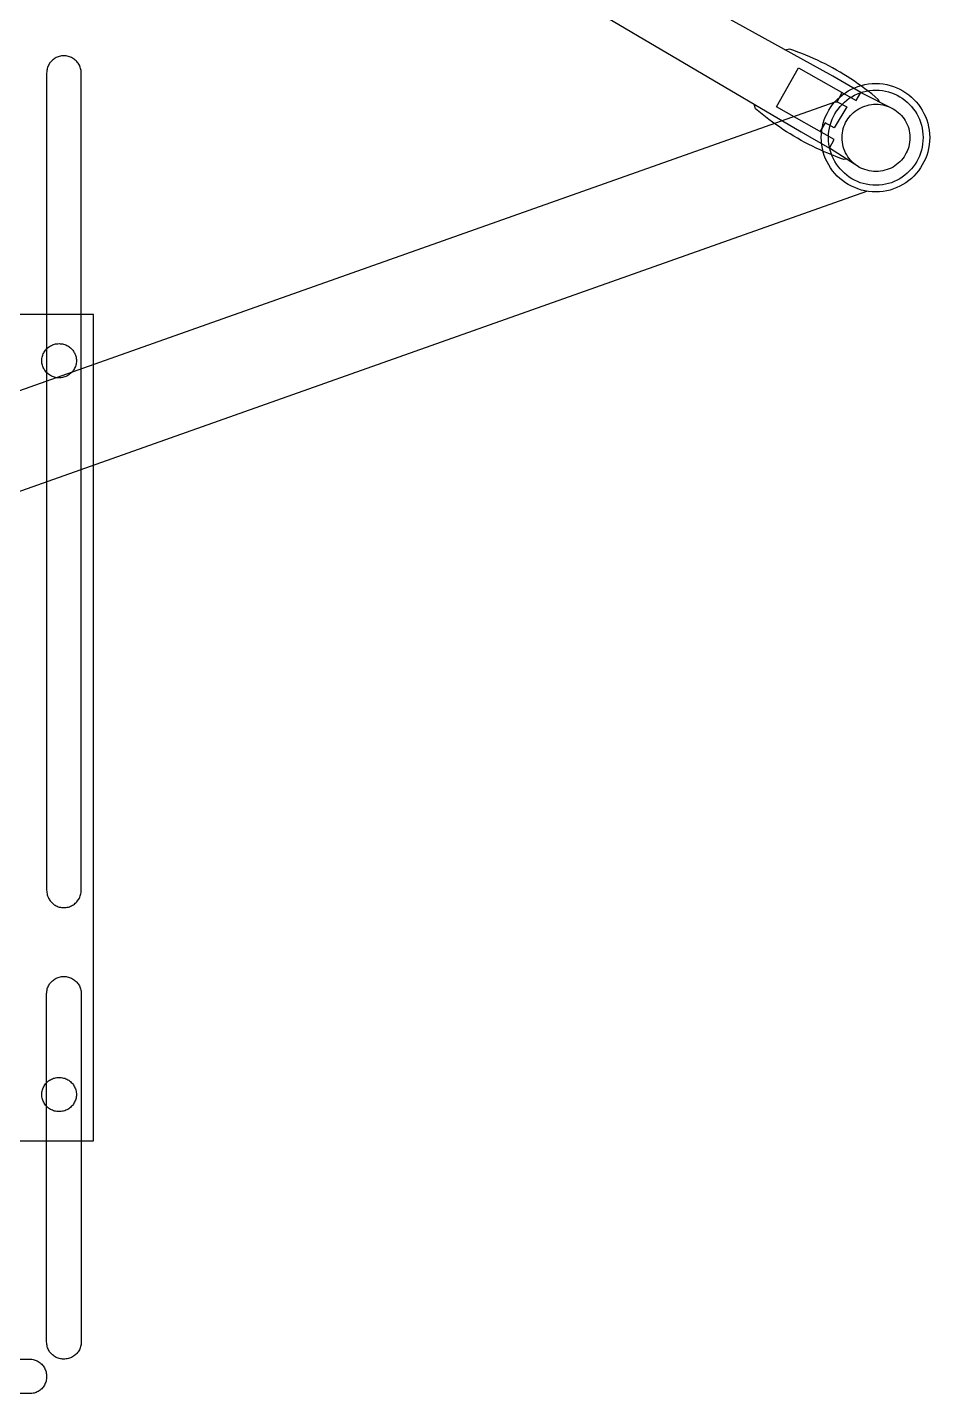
# Model space of a CAD drawing. Header units: metres. Extents: x 0 to 31.2, y 0 to 17.3.
# Drawn here: x 23.873 to 24.933, y 2.34 to 3.945 of the extents above; entities that cross this region are included whole.
import ezdxf

# ---------------------------------------------------------------- set-up
doc = ezdxf.new("R2010")
doc.units = ezdxf.units.M
doc.header["$MEASUREMENT"] = 0
doc.layers.add('Equipment Layer', color=7, linetype='CONTINUOUS', true_color=0xc20f8a)

msp = doc.modelspace()

# ---------------------------------------------------------------- linework, layer by layer
at = {"layer": 'Equipment Layer'}
for points in [[(24.8525, 3.8682), (24.8193, 3.8873), (24.5544, 4.0337), (24.5212, 3.9755), (24.7823, 3.822), (24.8154, 3.8029), (24.8211, 3.8132), (24.7534, 3.8513), (24.7791, 3.8971), (24.8468, 3.8587), (24.8525, 3.8682), (24.8895, 3.8495)], [(24.7689, 3.919), (24.7629, 3.9179)], [(24.8729, 3.8601), (24.869, 3.8633), (24.8651, 3.8665), (24.8611, 3.8696), (24.8571, 3.8726), (24.853, 3.8756), (24.849, 3.8785), (24.8448, 3.8814), (24.8406, 3.8841), (24.8364, 3.8869), (24.8322, 3.8895), (24.8279, 3.8921), (24.8236, 3.8946), (24.8192, 3.897), (24.8148, 3.8994), (24.8104, 3.9017), (24.8059, 3.9039), (24.8014, 3.906), (24.7968, 3.9081), (24.7923, 3.9101), (24.7877, 3.912), (24.783, 3.9139), (24.7783, 3.9157), (24.7736, 3.9174), (24.7689, 3.919)], [(23.9155, 3.9112), (23.9142, 3.9112), (23.9128, 3.9111), (23.9115, 3.9108), (23.9102, 3.9105), (23.909, 3.9102), (23.9078, 3.9097), (23.9066, 3.9092), (23.9054, 3.9085), (23.9043, 3.9079), (23.9033, 3.9071), (23.9023, 3.9063), (23.9014, 3.9054), (23.9005, 3.9045), (23.8996, 3.9035), (23.8989, 3.9025), (23.8982, 3.9014), (23.8976, 3.9002), (23.897, 3.899), (23.8965, 3.8978), (23.8961, 3.8965), (23.8958, 3.8952), (23.8956, 3.8939), (23.8955, 3.8925), (23.8954, 3.8911)], [(23.936, 3.8911), (23.9359, 3.8925), (23.9358, 3.8939), (23.9356, 3.8952), (23.9352, 3.8965), (23.9348, 3.8978), (23.9344, 3.899), (23.9338, 3.9002), (23.9332, 3.9014), (23.9325, 3.9025), (23.9317, 3.9035), (23.9309, 3.9045), (23.93, 3.9054), (23.929, 3.9063), (23.928, 3.9071), (23.9269, 3.9079), (23.9258, 3.9085), (23.9247, 3.9092), (23.9235, 3.9097), (23.9222, 3.9102), (23.9209, 3.9105), (23.9196, 3.9108), (23.9183, 3.9111), (23.9169, 3.9112), (23.9155, 3.9112)], [(23.9155, 3.9112), (23.9155, 3.9112)], [(23.8954, 3.8911), (23.8954, 2.9312)], [(23.936, 2.9312), (23.936, 3.8911)], [(23.579, 3.4174), (24.8222, 3.8573), (24.8246, 3.8573), (24.8303, 3.8682)], [(24.8059, 3.8153), (24.8061, 3.8196), (24.8065, 3.8239), (24.8072, 3.828), (24.8082, 3.8321), (24.8094, 3.8361), (24.8109, 3.8399), (24.8127, 3.8437), (24.8147, 3.8473), (24.8168, 3.8507), (24.8192, 3.854), (24.8219, 3.8572), (24.8247, 3.8601), (24.8277, 3.8629), (24.8308, 3.8655), (24.8342, 3.8679), (24.8376, 3.8701), (24.8413, 3.8721), (24.8451, 3.8738), (24.849, 3.8753), (24.853, 3.8765), (24.8571, 3.8775), (24.8614, 3.8782), (24.8657, 3.8786), (24.8701, 3.8788)], [(24.8144, 3.8153), (24.8145, 3.8191), (24.8149, 3.8228), (24.8155, 3.8264), (24.8164, 3.83), (24.8174, 3.8334), (24.8187, 3.8368), (24.8202, 3.8401), (24.8219, 3.8432), (24.8238, 3.8463), (24.8259, 3.8492), (24.8282, 3.8519), (24.8306, 3.8545), (24.8332, 3.857), (24.836, 3.8593), (24.8388, 3.8614), (24.8419, 3.8633), (24.845, 3.8651), (24.8483, 3.8666), (24.8517, 3.8679), (24.8552, 3.869), (24.8588, 3.8699), (24.8625, 3.8705), (24.8663, 3.8709), (24.8701, 3.871)], [(24.8701, 3.8788), (24.8744, 3.8786), (24.8786, 3.8782), (24.8828, 3.8775), (24.8868, 3.8765), (24.8908, 3.8753), (24.8946, 3.8738), (24.8983, 3.8721), (24.9019, 3.8701), (24.9053, 3.8679), (24.9086, 3.8655), (24.9117, 3.8629), (24.9147, 3.8601), (24.9174, 3.8572), (24.92, 3.854), (24.9224, 3.8507), (24.9246, 3.8473), (24.9265, 3.8437), (24.9283, 3.8399), (24.9298, 3.8361), (24.931, 3.8321), (24.932, 3.828), (24.9327, 3.8239), (24.9331, 3.8196), (24.9333, 3.8153)], [(24.8701, 3.871), (24.8739, 3.8709), (24.8777, 3.8705), (24.8813, 3.8699), (24.8849, 3.869), (24.8884, 3.8679), (24.8917, 3.8666), (24.895, 3.8651), (24.8981, 3.8633), (24.9011, 3.8614), (24.904, 3.8593), (24.9067, 3.857), (24.9093, 3.8545), (24.9118, 3.8519), (24.914, 3.8492), (24.9161, 3.8463), (24.918, 3.8432), (24.9197, 3.8401), (24.9212, 3.8368), (24.9225, 3.8334), (24.9235, 3.83), (24.9244, 3.8264), (24.925, 3.8228), (24.9254, 3.8191), (24.9255, 3.8153)], [(24.7287, 3.8492), (24.7269, 3.8544)], [(24.8246, 3.8573), (24.8359, 3.8513), (24.8211, 3.8266), (24.8105, 3.8326), (24.8042, 3.822)], [(24.8303, 3.8153), (24.8304, 3.818), (24.8306, 3.8207), (24.8311, 3.8233), (24.8317, 3.8258), (24.8325, 3.8282), (24.8334, 3.8306), (24.8345, 3.8329), (24.8357, 3.8352), (24.8371, 3.8373), (24.8386, 3.8393), (24.8402, 3.8413), (24.842, 3.8431), (24.8439, 3.8448), (24.8458, 3.8464), (24.8479, 3.8478), (24.8501, 3.8492), (24.8523, 3.8504), (24.8547, 3.8514), (24.8571, 3.8523), (24.8596, 3.8531), (24.8621, 3.8537), (24.8647, 3.8541), (24.8674, 3.8544), (24.8701, 3.8544)], [(24.8701, 3.8544), (24.8728, 3.8544), (24.8755, 3.8541), (24.8781, 3.8537), (24.8807, 3.8531), (24.8832, 3.8523), (24.8856, 3.8514), (24.8879, 3.8504), (24.8902, 3.8492), (24.8924, 3.8478), (24.8944, 3.8464), (24.8964, 3.8448), (24.8983, 3.8431), (24.9, 3.8413), (24.9016, 3.8393), (24.9031, 3.8373), (24.9045, 3.8352), (24.9058, 3.8329), (24.9068, 3.8306), (24.9078, 3.8282), (24.9086, 3.8258), (24.9092, 3.8233), (24.9096, 3.8207), (24.9099, 3.818), (24.91, 3.8153)], [(24.8729, 3.8601), (24.874, 3.8573), (24.8729, 3.8601)], [(24.8324, 3.7895), (24.8277, 3.7912), (24.823, 3.793), (24.8183, 3.7949), (24.8137, 3.7968), (24.8091, 3.7987), (24.8046, 3.8008), (24.8, 3.8029), (24.7955, 3.8051), (24.7911, 3.8073), (24.7866, 3.8096), (24.7822, 3.812), (24.7779, 3.8145), (24.7736, 3.817), (24.7693, 3.8196), (24.765, 3.8222), (24.7608, 3.8249), (24.7566, 3.8277), (24.7525, 3.8306), (24.7484, 3.8335), (24.7444, 3.8365), (24.7404, 3.8395), (24.7364, 3.8427), (24.7325, 3.8459), (24.7287, 3.8492)], [(24.8701, 3.7514), (24.8657, 3.7516), (24.8614, 3.752), (24.8571, 3.7527), (24.853, 3.7537), (24.849, 3.755), (24.8451, 3.7565), (24.8413, 3.7582), (24.8376, 3.7602), (24.8342, 3.7623), (24.8308, 3.7647), (24.8277, 3.7673), (24.8247, 3.7701), (24.8219, 3.7731), (24.8192, 3.7763), (24.8168, 3.7796), (24.8147, 3.7831), (24.8127, 3.7867), (24.8109, 3.7904), (24.8094, 3.7943), (24.8082, 3.7983), (24.8072, 3.8024), (24.8065, 3.8066), (24.8061, 3.8109), (24.8059, 3.8153)], [(24.8701, 3.7592), (24.8663, 3.7593), (24.8625, 3.7597), (24.8588, 3.7604), (24.8552, 3.7612), (24.8517, 3.7623), (24.8483, 3.7636), (24.845, 3.7652), (24.8419, 3.7669), (24.8388, 3.7689), (24.836, 3.771), (24.8332, 3.7733), (24.8306, 3.7757), (24.8282, 3.7784), (24.8259, 3.7811), (24.8238, 3.7841), (24.8219, 3.7871), (24.8202, 3.7903), (24.8187, 3.7936), (24.8174, 3.797), (24.8164, 3.8005), (24.8155, 3.8041), (24.8149, 3.8077), (24.8145, 3.8115), (24.8144, 3.8153)], [(24.8701, 3.7754), (24.8674, 3.7755), (24.8647, 3.7758), (24.8621, 3.7762), (24.8596, 3.7768), (24.8571, 3.7776), (24.8547, 3.7785), (24.8523, 3.7795), (24.8501, 3.7807), (24.8479, 3.7821), (24.8458, 3.7836), (24.8439, 3.7852), (24.842, 3.7869), (24.8402, 3.7887), (24.8386, 3.7907), (24.8371, 3.7928), (24.8357, 3.7949), (24.8345, 3.7972), (24.8334, 3.7995), (24.8325, 3.802), (24.8317, 3.8045), (24.8311, 3.8071), (24.8306, 3.8098), (24.8304, 3.8125), (24.8303, 3.8153)], [(24.9255, 3.8153), (24.9254, 3.8115), (24.925, 3.8077), (24.9244, 3.8041), (24.9235, 3.8005), (24.9225, 3.797), (24.9212, 3.7936), (24.9197, 3.7903), (24.918, 3.7871), (24.9161, 3.7841), (24.914, 3.7811), (24.9118, 3.7784), (24.9093, 3.7757), (24.9067, 3.7733), (24.904, 3.771), (24.9011, 3.7689), (24.8981, 3.7669), (24.895, 3.7652), (24.8917, 3.7636), (24.8884, 3.7623), (24.8849, 3.7612), (24.8813, 3.7604), (24.8777, 3.7597), (24.8739, 3.7593), (24.8701, 3.7592)], [(24.9333, 3.8153), (24.9331, 3.8109), (24.9327, 3.8066), (24.932, 3.8024), (24.931, 3.7983), (24.9298, 3.7943), (24.9283, 3.7904), (24.9265, 3.7867), (24.9246, 3.7831), (24.9224, 3.7796), (24.92, 3.7763), (24.9174, 3.7731), (24.9147, 3.7701), (24.9117, 3.7673), (24.9086, 3.7647), (24.9053, 3.7623), (24.9019, 3.7602), (24.8983, 3.7582), (24.8946, 3.7565), (24.8908, 3.755), (24.8868, 3.7537), (24.8828, 3.7527), (24.8786, 3.752), (24.8744, 3.7516), (24.8701, 3.7514)], [(24.91, 3.8153), (24.9099, 3.8125), (24.9096, 3.8098), (24.9092, 3.8071), (24.9086, 3.8045), (24.9078, 3.802), (24.9068, 3.7995), (24.9058, 3.7972), (24.9045, 3.7949), (24.9031, 3.7928), (24.9016, 3.7907), (24.9, 3.7887), (24.8983, 3.7869), (24.8964, 3.7852), (24.8944, 3.7836), (24.8924, 3.7821), (24.8902, 3.7807), (24.8879, 3.7795), (24.8856, 3.7785), (24.8832, 3.7776), (24.8807, 3.7768), (24.8781, 3.7762), (24.8755, 3.7758), (24.8728, 3.7755), (24.8701, 3.7754)], [(24.8504, 3.7804), (24.8154, 3.8029)], [(24.8352, 3.7899), (24.8324, 3.7895)], [(23.616, 3.3122), (24.8592, 3.7525)], [(23.9504, 3.6075), (23.0886, 3.6075), (23.0886, 2.637), (23.9504, 2.637), (23.9504, 3.6075)], [(23.8898, 3.5532), (23.8898, 3.5546), (23.8899, 3.5559), (23.8902, 3.5573), (23.8905, 3.5586), (23.8909, 3.5599), (23.8914, 3.5611), (23.8919, 3.5623), (23.8925, 3.5634), (23.8932, 3.5645), (23.894, 3.5655), (23.8948, 3.5665), (23.8957, 3.5675), (23.8967, 3.5683), (23.8977, 3.5692), (23.8987, 3.5699), (23.8998, 3.5706), (23.9009, 3.5712), (23.9021, 3.5717), (23.9033, 3.5722), (23.9046, 3.5726), (23.9059, 3.5729), (23.9072, 3.5731), (23.9085, 3.5732), (23.9099, 3.5733)], [(23.9099, 3.5733), (23.9113, 3.5732), (23.9126, 3.5731), (23.914, 3.5729), (23.9153, 3.5726), (23.9166, 3.5722), (23.9178, 3.5717), (23.919, 3.5712), (23.9202, 3.5706), (23.9213, 3.5699), (23.9224, 3.5692), (23.9234, 3.5683), (23.9243, 3.5675), (23.9252, 3.5665), (23.9261, 3.5655), (23.9268, 3.5645), (23.9275, 3.5634), (23.9282, 3.5623), (23.9287, 3.5611), (23.9292, 3.5599), (23.9296, 3.5586), (23.9299, 3.5573), (23.9301, 3.5559), (23.9303, 3.5546), (23.9303, 3.5532)], [(23.9099, 3.5331), (23.9085, 3.5331), (23.9072, 3.5332), (23.9059, 3.5335), (23.9046, 3.5338), (23.9033, 3.5342), (23.9021, 3.5346), (23.9009, 3.5352), (23.8998, 3.5358), (23.8987, 3.5365), (23.8977, 3.5372), (23.8967, 3.538), (23.8957, 3.5389), (23.8948, 3.5398), (23.894, 3.5408), (23.8932, 3.5419), (23.8925, 3.5429), (23.8919, 3.5441), (23.8914, 3.5453), (23.8909, 3.5465), (23.8905, 3.5478), (23.8902, 3.5491), (23.8899, 3.5504), (23.8898, 3.5518), (23.8898, 3.5532)], [(23.9303, 3.5532), (23.9303, 3.5518), (23.9301, 3.5504), (23.9299, 3.5491), (23.9296, 3.5478), (23.9292, 3.5465), (23.9287, 3.5453), (23.9282, 3.5441), (23.9275, 3.5429), (23.9268, 3.5419), (23.9261, 3.5408), (23.9252, 3.5398), (23.9243, 3.5389), (23.9234, 3.538), (23.9224, 3.5372), (23.9213, 3.5365), (23.9202, 3.5358), (23.919, 3.5352), (23.9178, 3.5346), (23.9166, 3.5342), (23.9153, 3.5338), (23.914, 3.5335), (23.9126, 3.5332), (23.9113, 3.5331), (23.9099, 3.5331)], [(23.8954, 2.9312), (23.8955, 2.9298), (23.8956, 2.9285), (23.8958, 2.9271), (23.8961, 2.9258), (23.8965, 2.9245), (23.897, 2.9233), (23.8976, 2.9221), (23.8982, 2.9209), (23.8989, 2.9198), (23.8996, 2.9187), (23.9005, 2.9177), (23.9014, 2.9168), (23.9023, 2.9159), (23.9033, 2.915), (23.9043, 2.9143), (23.9054, 2.9136), (23.9066, 2.9129), (23.9078, 2.9124), (23.909, 2.9119), (23.9102, 2.9115), (23.9115, 2.9112), (23.9128, 2.911), (23.9142, 2.9108), (23.9155, 2.9108)], [(23.9155, 2.9108), (23.9169, 2.9108), (23.9183, 2.911), (23.9196, 2.9112), (23.9209, 2.9115), (23.9222, 2.9119), (23.9235, 2.9124), (23.9247, 2.9129), (23.9258, 2.9136), (23.9269, 2.9143), (23.928, 2.915), (23.929, 2.9159), (23.93, 2.9168), (23.9309, 2.9177), (23.9317, 2.9187), (23.9325, 2.9198), (23.9332, 2.9209), (23.9338, 2.9221), (23.9344, 2.9233), (23.9348, 2.9245), (23.9352, 2.9258), (23.9356, 2.9271), (23.9358, 2.9285), (23.9359, 2.9298), (23.936, 2.9312)], [(23.8954, 2.8099), (23.8955, 2.8113), (23.8956, 2.8126), (23.8958, 2.814), (23.8961, 2.8153), (23.8965, 2.8166), (23.897, 2.8178), (23.8976, 2.819), (23.8982, 2.8201), (23.8989, 2.8212), (23.8996, 2.8222), (23.9005, 2.8232), (23.9014, 2.8242), (23.9023, 2.825), (23.9033, 2.8258), (23.9043, 2.8266), (23.9054, 2.8273), (23.9066, 2.8279), (23.9078, 2.8284), (23.909, 2.8289), (23.9102, 2.8293), (23.9115, 2.8296), (23.9128, 2.8298), (23.9142, 2.8299), (23.9155, 2.83)], [(23.9155, 2.83), (23.9169, 2.8299), (23.9183, 2.8298), (23.9196, 2.8296), (23.9209, 2.8293), (23.9222, 2.8289), (23.9235, 2.8284), (23.9247, 2.8279), (23.9258, 2.8273), (23.9269, 2.8266), (23.928, 2.8258), (23.929, 2.825), (23.93, 2.8242), (23.9309, 2.8232), (23.9317, 2.8222), (23.9325, 2.8212), (23.9332, 2.8201), (23.9338, 2.819), (23.9344, 2.8178), (23.9348, 2.8166), (23.9352, 2.8153), (23.9356, 2.814), (23.9358, 2.8126), (23.9359, 2.8113), (23.936, 2.8099)], [(23.9155, 2.83), (23.9155, 2.83)], [(23.8954, 2.4007), (23.8954, 2.8099)], [(23.936, 2.8099), (23.936, 2.4007)], [(23.8898, 2.6913), (23.8898, 2.6927), (23.8899, 2.6941), (23.8902, 2.6954), (23.8905, 2.6968), (23.8909, 2.698), (23.8914, 2.6992), (23.8919, 2.7004), (23.8925, 2.7016), (23.8932, 2.7027), (23.894, 2.7037), (23.8948, 2.7047), (23.8957, 2.7056), (23.8967, 2.7065), (23.8977, 2.7073), (23.8987, 2.7081), (23.8998, 2.7087), (23.9009, 2.7094), (23.9021, 2.7099), (23.9033, 2.7104), (23.9046, 2.7107), (23.9059, 2.711), (23.9072, 2.7113), (23.9085, 2.7114), (23.9099, 2.7115)], [(23.9099, 2.7115), (23.9113, 2.7114), (23.9126, 2.7113), (23.914, 2.711), (23.9153, 2.7107), (23.9166, 2.7104), (23.9178, 2.7099), (23.919, 2.7094), (23.9202, 2.7087), (23.9213, 2.7081), (23.9224, 2.7073), (23.9234, 2.7065), (23.9243, 2.7056), (23.9252, 2.7047), (23.9261, 2.7037), (23.9268, 2.7027), (23.9275, 2.7016), (23.9282, 2.7004), (23.9287, 2.6992), (23.9292, 2.698), (23.9296, 2.6968), (23.9299, 2.6954), (23.9301, 2.6941), (23.9303, 2.6927), (23.9303, 2.6913)], [(23.9099, 2.6712), (23.9085, 2.6713), (23.9072, 2.6714), (23.9059, 2.6716), (23.9046, 2.6719), (23.9033, 2.6723), (23.9021, 2.6728), (23.9009, 2.6733), (23.8998, 2.6739), (23.8987, 2.6746), (23.8977, 2.6754), (23.8967, 2.6762), (23.8957, 2.6771), (23.8948, 2.678), (23.894, 2.679), (23.8932, 2.68), (23.8925, 2.6811), (23.8919, 2.6823), (23.8914, 2.6834), (23.8909, 2.6847), (23.8905, 2.6859), (23.8902, 2.6872), (23.8899, 2.6886), (23.8898, 2.6899), (23.8898, 2.6913)], [(23.9303, 2.6913), (23.9303, 2.6899), (23.9301, 2.6886), (23.9299, 2.6872), (23.9296, 2.6859), (23.9292, 2.6847), (23.9287, 2.6834), (23.9282, 2.6823), (23.9275, 2.6811), (23.9268, 2.68), (23.9261, 2.679), (23.9252, 2.678), (23.9243, 2.6771), (23.9234, 2.6762), (23.9224, 2.6754), (23.9213, 2.6746), (23.9202, 2.6739), (23.919, 2.6733), (23.9178, 2.6728), (23.9166, 2.6723), (23.9153, 2.6719), (23.914, 2.6716), (23.9126, 2.6714), (23.9113, 2.6713), (23.9099, 2.6712)], [(23.9155, 2.3805), (23.9142, 2.3806), (23.9128, 2.3807), (23.9115, 2.3809), (23.9102, 2.3813), (23.909, 2.3816), (23.9078, 2.3821), (23.9066, 2.3826), (23.9054, 2.3832), (23.9043, 2.3839), (23.9033, 2.3847), (23.9023, 2.3855), (23.9014, 2.3864), (23.9005, 2.3873), (23.8996, 2.3883), (23.8989, 2.3893), (23.8982, 2.3904), (23.8976, 2.3916), (23.897, 2.3927), (23.8965, 2.394), (23.8961, 2.3952), (23.8958, 2.3965), (23.8956, 2.3979), (23.8955, 2.3993), (23.8954, 2.4007)], [(23.936, 2.4007), (23.9359, 2.3993), (23.9358, 2.3979), (23.9356, 2.3965), (23.9352, 2.3952), (23.9348, 2.394), (23.9344, 2.3927), (23.9338, 2.3916), (23.9332, 2.3904), (23.9325, 2.3893), (23.9317, 2.3883), (23.9309, 2.3873), (23.93, 2.3864), (23.929, 2.3855), (23.928, 2.3847), (23.9269, 2.3839), (23.9258, 2.3832), (23.9247, 2.3826), (23.9235, 2.3821), (23.9222, 2.3816), (23.9209, 2.3813), (23.9196, 2.3809), (23.9183, 2.3807), (23.9169, 2.3806), (23.9155, 2.3805)], [(23.1881, 2.3805), (23.8753, 2.3805)], [(23.8753, 2.3805), (23.8767, 2.3805), (23.8781, 2.3804), (23.8794, 2.3801), (23.8807, 2.3798), (23.882, 2.3794), (23.8832, 2.3789), (23.8844, 2.3784), (23.8855, 2.3777), (23.8866, 2.377), (23.8877, 2.3763), (23.8886, 2.3754), (23.8896, 2.3745), (23.8905, 2.3736), (23.8913, 2.3726), (23.892, 2.3715), (23.8927, 2.3704), (23.8933, 2.3692), (23.8938, 2.368), (23.8943, 2.3668), (23.8947, 2.3655), (23.895, 2.3642), (23.8952, 2.3629), (23.8954, 2.3615), (23.8954, 2.3601)], [(23.8954, 2.3601), (23.8954, 2.3587), (23.8952, 2.3573), (23.895, 2.356), (23.8947, 2.3547), (23.8943, 2.3534), (23.8938, 2.3522), (23.8933, 2.351), (23.8927, 2.3499), (23.892, 2.3488), (23.8913, 2.3477), (23.8905, 2.3467), (23.8896, 2.3458), (23.8886, 2.3449), (23.8877, 2.3441), (23.8866, 2.3434), (23.8855, 2.3427), (23.8844, 2.3421), (23.8832, 2.3415), (23.882, 2.3411), (23.8807, 2.3407), (23.8794, 2.3404), (23.8781, 2.3402), (23.8767, 2.34), (23.8753, 2.34)], [(23.8954, 2.3601), (23.8954, 2.3601)], [(23.8753, 2.34), (23.1881, 2.34)]]:
    msp.add_lwpolyline(points, dxfattribs=at)

doc.saveas('drawing.dxf')
